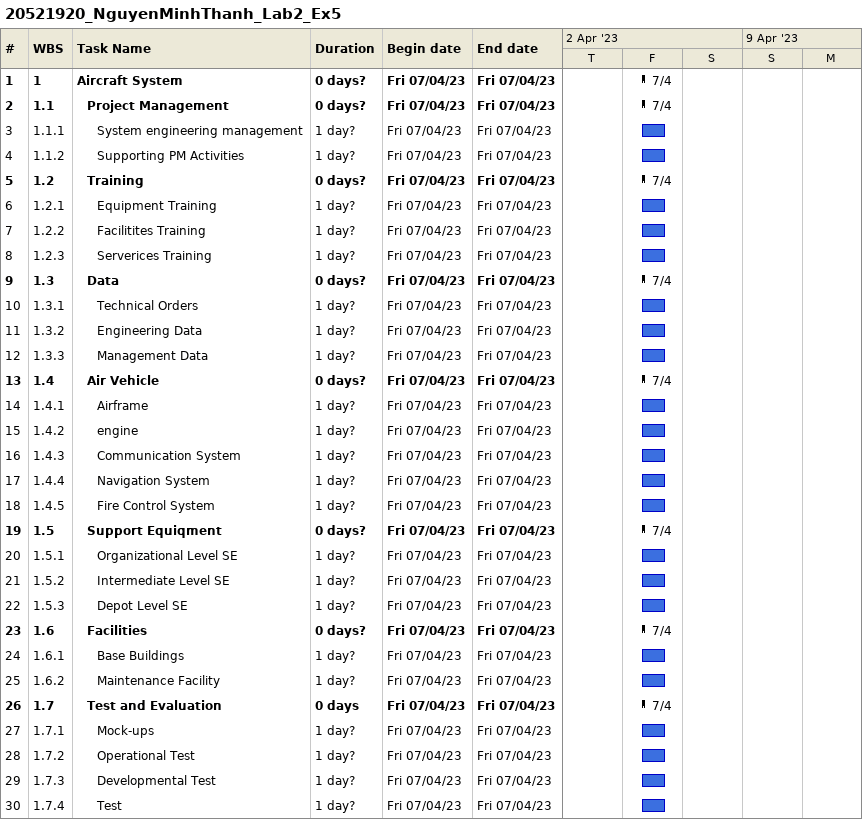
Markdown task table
20521920_NguyenMinhThanh_Lab2_Ex5

| ID | WBS | Task | Duration | Start | Finish |
|---|---|---|---|---|---|
| 1 | 1 | **Aircraft System** | 0d? | 2023-04-07 | 2023-04-07 |
| 2 | 1.1 | **Project Management** | 0d? | 2023-04-07 | 2023-04-07 |
| 3 | 1.1.1 | System engineering management | 1d? | 2023-04-07 | 2023-04-07 |
| 4 | 1.1.2 | Supporting PM Activities | 1d? | 2023-04-07 | 2023-04-07 |
| 5 | 1.2 | **Training** | 0d? | 2023-04-07 | 2023-04-07 |
| 6 | 1.2.1 | Equipment Training | 1d? | 2023-04-07 | 2023-04-07 |
| 7 | 1.2.2 | Facilitites Training | 1d? | 2023-04-07 | 2023-04-07 |
| 8 | 1.2.3 | Serverices Training | 1d? | 2023-04-07 | 2023-04-07 |
| 9 | 1.3 | **Data** | 0d? | 2023-04-07 | 2023-04-07 |
| 10 | 1.3.1 | Technical Orders | 1d? | 2023-04-07 | 2023-04-07 |
| 11 | 1.3.2 | Engineering Data | 1d? | 2023-04-07 | 2023-04-07 |
| 12 | 1.3.3 | Management Data | 1d? | 2023-04-07 | 2023-04-07 |
| 13 | 1.4 | **Air Vehicle** | 0d? | 2023-04-07 | 2023-04-07 |
| 14 | 1.4.1 | Airframe | 1d? | 2023-04-07 | 2023-04-07 |
| 15 | 1.4.2 | engine | 1d? | 2023-04-07 | 2023-04-07 |
| 16 | 1.4.3 | Communication System | 1d? | 2023-04-07 | 2023-04-07 |
| 17 | 1.4.4 | Navigation System | 1d? | 2023-04-07 | 2023-04-07 |
| 18 | 1.4.5 | Fire Control System | 1d? | 2023-04-07 | 2023-04-07 |
| 19 | 1.5 | **Support Equiqment** | 0d? | 2023-04-07 | 2023-04-07 |
| 20 | 1.5.1 | Organizational Level SE | 1d? | 2023-04-07 | 2023-04-07 |
| 21 | 1.5.2 | Intermediate Level SE | 1d? | 2023-04-07 | 2023-04-07 |
| 22 | 1.5.3 | Depot Level SE | 1d? | 2023-04-07 | 2023-04-07 |
| 23 | 1.6 | **Facilities** | 0d? | 2023-04-07 | 2023-04-07 |
| 24 | 1.6.1 | Base Buildings | 1d? | 2023-04-07 | 2023-04-07 |
| 25 | 1.6.2 | Maintenance Facility | 1d? | 2023-04-07 | 2023-04-07 |
| 26 | 1.7 | **Test and Evaluation** | 0d | 2023-04-07 | 2023-04-07 |
| 27 | 1.7.1 | Mock-ups | 1d? | 2023-04-07 | 2023-04-07 |
| 28 | 1.7.2 | Operational Test | 1d? | 2023-04-07 | 2023-04-07 |
| 29 | 1.7.3 | Developmental Test | 1d? | 2023-04-07 | 2023-04-07 |
| 30 | 1.7.4 | Test | 1d? | 2023-04-07 | 2023-04-07 |
